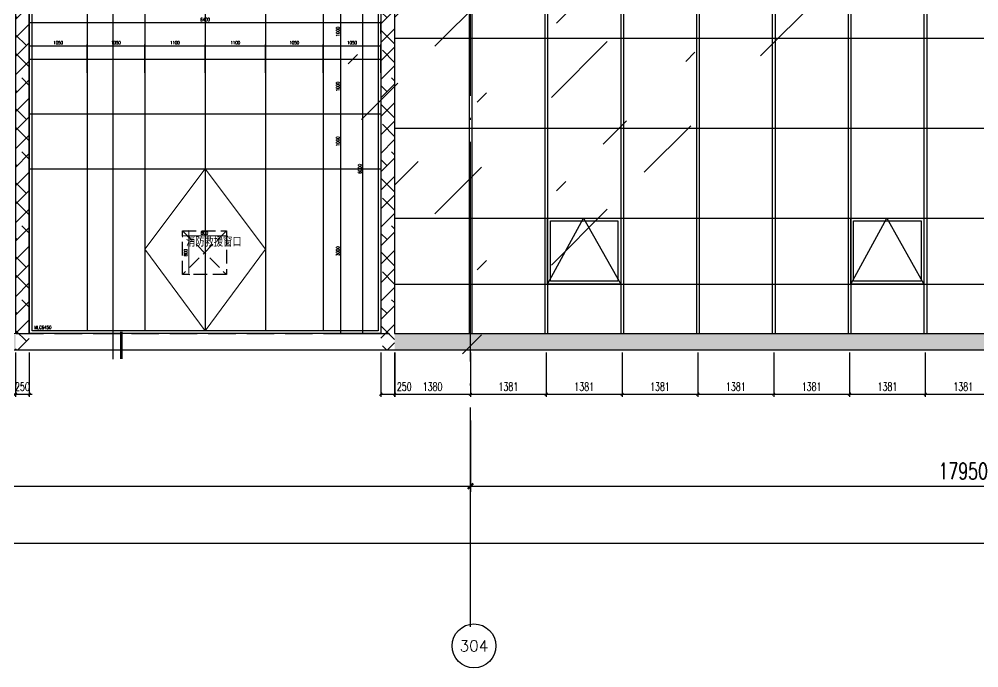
# Model space of a CAD drawing. Extents: x -4210259 to 293730, y -7499 to 868879.
# Drawn here: x -411338 to -393861, y 511143 to 522964 of the extents above; entities that cross this region are included whole.
import ezdxf
from ezdxf.enums import TextEntityAlignment as Align

# ---------------------------------------------------------------- set-up
doc = ezdxf.new("R2010")
doc.units = 0
doc.header["$LTSCALE"] = 1000
doc.header["$MEASUREMENT"] = 0
for name, pattern in [('__DASH', [0.35, 0.25, -0.1]), ('DASH', [0.35, 0.25, -0.1]), ('DOTE', [2.4200000000000004, 2, -0.2, 0.02, -0.2])]:
    doc.linetypes.add(name, pattern=pattern)
doc.layers.get('Defpoints').update_dxf_attribs({"color": 210})
for name, color, linetype in [('A-AXIS-D', 1, 'Continuous'), ('A-AXIS-DOTE', 14, 'DOTE'), ('A-AXIS-DP', 126, 'Continuous'), ('A-AXIS-SYMB', 3, 'Continuous'), ('A-HATCH-2', 251, 'Continuous'), ('A-LIN-V', 9, 'Continuous'), ('A-WINDOW', 140, 'Continuous'), ('A-门窗表显示尺寸', 160, 'Continuous'), ('AS-WALL', 40, 'Continuous'), ('PUB_DIM', 3, 'Continuous'), ('PUB_TEXT', 7, 'Continuous'), ('建-文字', 7, 'Continuous')]:
    doc.layers.add(name, color=color, linetype=linetype)
doc.layers.add('A-WALL-HATCH', color=8, linetype='Continuous', lineweight=13)
doc.styles.add('_TCH_AXIS', font='COMPLEX', dxfattribs={"bigfont": 'GBCBIG'})
doc.styles.add('_TCH_DIM_T3', font='SIMPLEX', dxfattribs={"width": 0.7058823529411765, "bigfont": 'GBCBIG'})
doc.styles.add('A-DIM_T3', font='SIMPLEX', dxfattribs={"width": 0.7058823529411765, "bigfont": 'GBCBIG'})
doc.styles.add('A-STANDARD', font='SIMPLEX', dxfattribs={"bigfont": 'GBCBIG'})
doc.dimstyles.new('_TCH_ARCH&&20', dxfattribs={"dimtxt": 59.5, "dimasz": 20, "dimexe": 20, "dimexo": 20, "dimgap": 25.25, "dimtad": 1, "dimdec": 0, "dimzin": 0, "dimdsep": 46, "dimtxsty": '_TCH_DIM_T3', "dimblk": 'ARCHTICK', "dimcen": 0.09, "dimclrt": 7, "dimazin": 2, "dimtfac": 1, "dimtdec": 0, "dimtix": 1, "dimtmove": 2, "dimatfit": 3, "dimfxl": 0, "dimtolj": 1, "dimtzin": 0, "dimarcsym": 0})
doc.dimstyles.new('_TCH_ARCH&&50', dxfattribs={"dimtxt": 148.75, "dimasz": 50, "dimexe": 50, "dimexo": 50, "dimgap": 63.12500000000001, "dimtad": 1, "dimdec": 0, "dimzin": 0, "dimdsep": 46, "dimtxsty": '_TCH_DIM_T3', "dimblk": 'ARCHTICK', "dimcen": 0.09, "dimclrt": 7, "dimazin": 2, "dimtfac": 1, "dimtdec": 0, "dimtix": 1, "dimtmove": 2, "dimatfit": 3, "dimfxl": 0, "dimtolj": 1, "dimtzin": 0, "dimarcsym": 0})
doc.dimstyles.new('A-DIM&&100', dxfattribs={"dimtxt": 297.5, "dimasz": 100, "dimexe": 100, "dimexo": 100, "dimgap": 126.25, "dimtad": 1, "dimdec": 0, "dimzin": 0, "dimdsep": 46, "dimtxsty": 'A-DIM_T3', "dimblk": 'ARCHTICK', "dimcen": 0.09, "dimclrt": 7, "dimazin": 2, "dimtfac": 1, "dimtdec": 0, "dimtix": 1, "dimtmove": 2, "dimatfit": 3, "dimfxl": 0, "dimtolj": 1, "dimtzin": 0, "dimarcsym": 0})
doc.dimstyles.new('A-DIM&&20', dxfattribs={"dimtxt": 59.5, "dimasz": 20, "dimexe": 20, "dimexo": 20, "dimgap": 25.25, "dimtad": 1, "dimdec": 0, "dimzin": 0, "dimdsep": 46, "dimtxsty": 'A-DIM_T3', "dimblk": 'ARCHTICK', "dimcen": 0.09, "dimclrt": 7, "dimazin": 2, "dimtfac": 1, "dimtdec": 0, "dimtix": 1, "dimtmove": 2, "dimatfit": 3, "dimfxl": 0, "dimtolj": 1, "dimtzin": 0, "dimarcsym": 0})

# ---------------------------------------------------------------- blocks, each defined once
blk = doc.blocks.new('_ArchTick')
at = {"color": 0, "linetype": 'ByBlock', "const_width": 0.4}
blk.add_lwpolyline([(-0.5, -0.5), (0.5, 0.5)], dxfattribs=at)
blk = doc.blocks.new('*D87')
at = {"layer": 'A-门窗表显示尺寸', "color": 0, "lineweight": -2}
for p, q in [((-2021601.903394683, 521983.4232083492), (-2021601.903394683, 522500.8752348882)), ((-2021601.903394683, 522480.8752348882), (-2020550.095702376, 522480.8752348882)), ((-2020550.095702376, 521983.4232083492), (-2020550.095702376, 522500.8752348882))]:
    blk.add_line(p, q, dxfattribs=at)
at = {"layer": 'Defpoints', "color": 0}
for p in [(-2020550.095702376, 522480.8752348882), (-2021601.903394683, 521963.4232083492), (-2020550.095702376, 521963.4232083492)]:
    blk.add_point(p, dxfattribs=at)
at = {"layer": 'A-门窗表显示尺寸', "color": 0, "lineweight": -2, "xscale": 20, "yscale": 20, "zscale": 20, "rotation": 180}
blk.add_blockref('_ArchTick', (-2021601.903394683, 522480.8752348882), dxfattribs=at)
at = {"layer": 'A-门窗表显示尺寸', "color": 0, "lineweight": -2, "xscale": 20, "yscale": 20, "zscale": 20}
blk.add_blockref('_ArchTick', (-2020550.095702376, 522480.8752348882), dxfattribs=at)
at = {"layer": 'A-门窗表显示尺寸', "color": 7, "insert": (-2021075.99954853, 522535.8752348882), "char_height": 59.5, "attachment_point": 5, "style": 'A-DIM_T3'}
blk.add_mtext('\\A1;1050', dxfattribs=at)
blk = doc.blocks.new('*D88')
at = {"layer": 'A-门窗表显示尺寸', "color": 0, "lineweight": -2}
for p, q in [((-2022651.903394684, 521983.4232083492), (-2022651.903394684, 522500.8752348882)), ((-2022651.903394684, 522480.8752348882), (-2021601.903394683, 522480.8752348882)), ((-2021601.903394683, 521983.4232083492), (-2021601.903394683, 522500.8752348882))]:
    blk.add_line(p, q, dxfattribs=at)
at = {"layer": 'Defpoints', "color": 0}
for p in [(-2021601.903394683, 522480.8752348882), (-2022651.903394684, 521963.4232083492), (-2021601.903394683, 521963.4232083492)]:
    blk.add_point(p, dxfattribs=at)
at = {"layer": 'A-门窗表显示尺寸', "color": 0, "lineweight": -2, "xscale": 20, "yscale": 20, "zscale": 20, "rotation": 180}
blk.add_blockref('_ArchTick', (-2022651.903394684, 522480.8752348882), dxfattribs=at)
at = {"layer": 'A-门窗表显示尺寸', "color": 0, "lineweight": -2, "xscale": 20, "yscale": 20, "zscale": 20}
blk.add_blockref('_ArchTick', (-2021601.903394683, 522480.8752348882), dxfattribs=at)
at = {"layer": 'A-门窗表显示尺寸', "color": 7, "insert": (-2022126.903394684, 522535.8752348882), "char_height": 59.5, "attachment_point": 5, "style": 'A-DIM_T3'}
blk.add_mtext('\\A1;1050', dxfattribs=at)
blk = doc.blocks.new('*D89')
at = {"layer": 'A-门窗表显示尺寸', "color": 0, "lineweight": -2}
for p, q in [((-2023751.903394684, 521983.4232083491), (-2023751.903394684, 522500.8752348882)), ((-2023751.903394684, 522480.8752348882), (-2022651.903394684, 522480.8752348882)), ((-2022651.903394684, 521983.4232083492), (-2022651.903394684, 522500.8752348882))]:
    blk.add_line(p, q, dxfattribs=at)
at = {"layer": 'Defpoints', "color": 0}
for p in [(-2022651.903394684, 522480.8752348882), (-2023751.903394684, 521963.4232083491), (-2022651.903394684, 521963.4232083492)]:
    blk.add_point(p, dxfattribs=at)
at = {"layer": 'A-门窗表显示尺寸', "color": 0, "lineweight": -2, "xscale": 20, "yscale": 20, "zscale": 20, "rotation": 180}
blk.add_blockref('_ArchTick', (-2023751.903394684, 522480.8752348882), dxfattribs=at)
at = {"layer": 'A-门窗表显示尺寸', "color": 0, "lineweight": -2, "xscale": 20, "yscale": 20, "zscale": 20}
blk.add_blockref('_ArchTick', (-2022651.903394684, 522480.8752348882), dxfattribs=at)
at = {"layer": 'A-门窗表显示尺寸', "color": 7, "insert": (-2023201.903394684, 522535.8752348882), "char_height": 59.5, "attachment_point": 5, "style": 'A-DIM_T3'}
blk.add_mtext('\\A1;1100', dxfattribs=at)
blk = doc.blocks.new('*D90')
at = {"layer": 'A-门窗表显示尺寸', "color": 0, "lineweight": -2}
for p, q in [((-2024851.903394684, 521983.4232083491), (-2024851.903394684, 522500.8752348881)), ((-2024851.903394684, 522480.8752348881), (-2023751.903394684, 522480.8752348881)), ((-2023751.903394684, 521983.4232083491), (-2023751.903394684, 522500.8752348881))]:
    blk.add_line(p, q, dxfattribs=at)
at = {"layer": 'Defpoints', "color": 0}
for p in [(-2023751.903394684, 522480.8752348881), (-2024851.903394684, 521963.4232083491), (-2023751.903394684, 521963.4232083491)]:
    blk.add_point(p, dxfattribs=at)
at = {"layer": 'A-门窗表显示尺寸', "color": 0, "lineweight": -2, "xscale": 20, "yscale": 20, "zscale": 20, "rotation": 180}
blk.add_blockref('_ArchTick', (-2024851.903394684, 522480.8752348881), dxfattribs=at)
at = {"layer": 'A-门窗表显示尺寸', "color": 0, "lineweight": -2, "xscale": 20, "yscale": 20, "zscale": 20}
blk.add_blockref('_ArchTick', (-2023751.903394684, 522480.8752348881), dxfattribs=at)
at = {"layer": 'A-门窗表显示尺寸', "color": 7, "insert": (-2024301.903394684, 522535.8752348881), "char_height": 59.5, "attachment_point": 5, "style": 'A-DIM_T3'}
blk.add_mtext('\\A1;1100', dxfattribs=at)
blk = doc.blocks.new('*D91')
at = {"layer": 'A-门窗表显示尺寸', "color": 0, "lineweight": -2}
for p, q in [((-2025901.903394683, 521983.4232083492), (-2025901.903394683, 522500.8752348882)), ((-2025901.903394683, 522480.8752348882), (-2024851.903394684, 522480.8752348882)), ((-2024851.903394684, 521983.4232083491), (-2024851.903394684, 522500.8752348882))]:
    blk.add_line(p, q, dxfattribs=at)
at = {"layer": 'Defpoints', "color": 0}
for p in [(-2024851.903394684, 522480.8752348882), (-2025901.903394683, 521963.4232083492), (-2024851.903394684, 521963.4232083491)]:
    blk.add_point(p, dxfattribs=at)
at = {"layer": 'A-门窗表显示尺寸', "color": 0, "lineweight": -2, "xscale": 20, "yscale": 20, "zscale": 20, "rotation": 180}
blk.add_blockref('_ArchTick', (-2025901.903394683, 522480.8752348882), dxfattribs=at)
at = {"layer": 'A-门窗表显示尺寸', "color": 0, "lineweight": -2, "xscale": 20, "yscale": 20, "zscale": 20}
blk.add_blockref('_ArchTick', (-2024851.903394684, 522480.8752348882), dxfattribs=at)
at = {"layer": 'A-门窗表显示尺寸', "color": 7, "insert": (-2025376.903394684, 522535.8752348882), "char_height": 59.5, "attachment_point": 5, "style": 'A-DIM_T3'}
blk.add_mtext('\\A1;1050', dxfattribs=at)
blk = doc.blocks.new('*D92')
at = {"layer": 'A-门窗表显示尺寸', "color": 0, "lineweight": -2}
for p, q in [((-2026953.711086992, 521983.4232083491), (-2026953.711086992, 522500.8752348882)), ((-2026953.711086992, 522480.8752348882), (-2025901.903394683, 522480.8752348882)), ((-2025901.903394683, 521983.4232083492), (-2025901.903394683, 522500.8752348882))]:
    blk.add_line(p, q, dxfattribs=at)
at = {"layer": 'Defpoints', "color": 0}
for p in [(-2025901.903394683, 522480.8752348882), (-2026953.711086992, 521963.4232083491), (-2025901.903394683, 521963.4232083492)]:
    blk.add_point(p, dxfattribs=at)
at = {"layer": 'A-门窗表显示尺寸', "color": 0, "lineweight": -2, "xscale": 20, "yscale": 20, "zscale": 20, "rotation": 180}
blk.add_blockref('_ArchTick', (-2026953.711086992, 522480.8752348882), dxfattribs=at)
at = {"layer": 'A-门窗表显示尺寸', "color": 0, "lineweight": -2, "xscale": 20, "yscale": 20, "zscale": 20}
blk.add_blockref('_ArchTick', (-2025901.903394683, 522480.8752348882), dxfattribs=at)
at = {"layer": 'A-门窗表显示尺寸', "color": 7, "insert": (-2026427.807240838, 522535.8752348882), "char_height": 59.5, "width": 284, "attachment_point": 5, "style": 'A-DIM_T3'}
blk.add_mtext('\\A1;1050', dxfattribs=at)
blk = doc.blocks.new('*D93')
at = {"layer": 'A-门窗表显示尺寸', "color": 0, "lineweight": -2}
for p, q in [((-2026953.711086992, 522703.4232083491), (-2026953.711086992, 522920.8752348882)), ((-2020550.095702376, 522703.4232083492), (-2020550.095702376, 522920.8752348882)), ((-2026953.711086992, 522900.8752348882), (-2020550.095702376, 522900.8752348882))]:
    blk.add_line(p, q, dxfattribs=at)
at = {"layer": 'Defpoints', "color": 0}
for p in [(-2020550.095702376, 522900.8752348882), (-2026953.711086992, 522683.4232083491), (-2020550.095702376, 522683.4232083492)]:
    blk.add_point(p, dxfattribs=at)
at = {"layer": 'A-门窗表显示尺寸', "color": 0, "lineweight": -2, "xscale": 20, "yscale": 20, "zscale": 20, "rotation": 180}
blk.add_blockref('_ArchTick', (-2026953.711086992, 522900.8752348882), dxfattribs=at)
at = {"layer": 'A-门窗表显示尺寸', "color": 0, "lineweight": -2, "xscale": 20, "yscale": 20, "zscale": 20}
blk.add_blockref('_ArchTick', (-2020550.095702376, 522900.8752348882), dxfattribs=at)
at = {"layer": 'A-门窗表显示尺寸', "color": 7, "insert": (-2023751.903394684, 522955.8752348882), "char_height": 59.5, "attachment_point": 5, "style": 'A-DIM_T3'}
blk.add_mtext('\\A1;6400', dxfattribs=at)
blk = doc.blocks.new('*D94')
at = {"layer": 'A-门窗表显示尺寸', "color": 0, "lineweight": -2}
for p, q in [((-2021511.728766732, 521237.4520267984), (-2021260.329085307, 521237.4520267984)), ((-2021280.329085307, 520237.4520266112), (-2021280.329085307, 521237.4520267984)), ((-2021511.728766732, 520237.4520266112), (-2021260.329085307, 520237.4520266112))]:
    blk.add_line(p, q, dxfattribs=at)
at = {"layer": 'Defpoints', "color": 0}
for p in [(-2021531.728766732, 521237.4520267984), (-2021280.329085307, 521237.4520267984), (-2021531.728766732, 520237.4520266112)]:
    blk.add_point(p, dxfattribs=at)
at = {"layer": 'A-门窗表显示尺寸', "color": 0, "lineweight": -2, "xscale": 20, "yscale": 20, "zscale": 20}
for p, rotation in [((-2021280.329085307, 521237.4520267984), 90), ((-2021280.329085307, 520237.4520266112), 270)]:
    blk.add_blockref('_ArchTick', p, dxfattribs=dict(at, rotation=rotation))
at = {"layer": 'A-门窗表显示尺寸', "color": 7, "insert": (-2021335.329085307, 520737.4520267053), "char_height": 59.5, "attachment_point": 5, "rotation": 90, "style": 'A-DIM_T3'}
blk.add_mtext('\\A1;1000', dxfattribs=at)
blk = doc.blocks.new('*D95')
at = {"layer": 'A-门窗表显示尺寸', "color": 0, "lineweight": -2}
for p, q in [((-2021511.728766732, 520237.4520266112), (-2021260.329085307, 520237.4520266112)), ((-2021280.329085307, 517237.4520269859), (-2021280.329085307, 520237.4520266112)), ((-2021511.728766732, 517237.4520269859), (-2021260.329085307, 517237.4520269859))]:
    blk.add_line(p, q, dxfattribs=at)
at = {"layer": 'Defpoints', "color": 0}
for p in [(-2021531.728766732, 520237.4520266112), (-2021280.329085307, 520237.4520266112), (-2021531.728766732, 517237.4520269859)]:
    blk.add_point(p, dxfattribs=at)
at = {"layer": 'A-门窗表显示尺寸', "color": 0, "lineweight": -2, "xscale": 20, "yscale": 20, "zscale": 20}
for p, rotation in [((-2021280.329085307, 520237.4520266112), 90), ((-2021280.329085307, 517237.4520269859), 270)]:
    blk.add_blockref('_ArchTick', p, dxfattribs=dict(at, rotation=rotation))
at = {"layer": 'A-门窗表显示尺寸', "color": 7, "insert": (-2021335.329085306, 518737.452026799), "char_height": 59.5, "attachment_point": 5, "rotation": 90, "style": 'A-DIM_T3'}
blk.add_mtext('\\A1;3000', dxfattribs=at)
blk = doc.blocks.new('*D96')
at = {"layer": 'A-门窗表显示尺寸', "color": 0, "lineweight": -2}
for p, q in [((-2021511.728766732, 522237.4520269857), (-2021260.329085308, 522237.4520269857)), ((-2021280.329085308, 521237.4520267985), (-2021280.329085308, 522237.4520269857)), ((-2021511.728766732, 521237.4520267985), (-2021260.329085308, 521237.4520267985))]:
    blk.add_line(p, q, dxfattribs=at)
at = {"layer": 'Defpoints', "color": 0}
for p in [(-2021531.728766732, 522237.4520269857), (-2021280.329085308, 522237.4520269857), (-2021531.728766732, 521237.4520267985)]:
    blk.add_point(p, dxfattribs=at)
at = {"layer": 'A-门窗表显示尺寸', "color": 0, "lineweight": -2, "xscale": 20, "yscale": 20, "zscale": 20}
for p, rotation in [((-2021280.329085308, 522237.4520269857), 90), ((-2021280.329085308, 521237.4520267985), 270)]:
    blk.add_blockref('_ArchTick', p, dxfattribs=dict(at, rotation=rotation))
at = {"layer": 'A-门窗表显示尺寸', "color": 7, "insert": (-2021335.329085307, 521737.4520268926), "char_height": 59.5, "attachment_point": 5, "rotation": 90, "style": 'A-DIM_T3'}
blk.add_mtext('\\A1;1000', dxfattribs=at)
blk = doc.blocks.new('*D97')
at = {"layer": 'A-门窗表显示尺寸', "color": 0, "lineweight": -2}
for p, q in [((-2021511.728766732, 523237.4520271731), (-2021260.329085308, 523237.4520271731)), ((-2021280.329085308, 522237.4520269859), (-2021280.329085308, 523237.4520271731)), ((-2021511.728766732, 522237.4520269859), (-2021260.329085308, 522237.4520269859))]:
    blk.add_line(p, q, dxfattribs=at)
at = {"layer": 'Defpoints', "color": 0}
for p in [(-2021531.728766732, 523237.4520271731), (-2021280.329085308, 523237.4520271731), (-2021531.728766732, 522237.4520269859)]:
    blk.add_point(p, dxfattribs=at)
at = {"layer": 'A-门窗表显示尺寸', "color": 0, "lineweight": -2, "xscale": 20, "yscale": 20, "zscale": 20}
for p, rotation in [((-2021280.329085308, 523237.4520271731), 90), ((-2021280.329085308, 522237.4520269859), 270)]:
    blk.add_blockref('_ArchTick', p, dxfattribs=dict(at, rotation=rotation))
at = {"layer": 'A-门窗表显示尺寸', "color": 7, "insert": (-2021335.329085307, 522737.45202708), "char_height": 59.5, "attachment_point": 5, "rotation": 90, "style": 'A-DIM_T3'}
blk.add_mtext('\\A1;1000', dxfattribs=at)
blk = doc.blocks.new('*D1221')
at = {"layer": 'A-门窗表显示尺寸', "color": 0, "lineweight": -2}
for p, q in [((-2021120.728766732, 523237.4520269858), (-2020860.3290853, 523237.4520269858)), ((-2020880.3290853, 517237.4520269859), (-2020880.3290853, 523237.4520269858)), ((-2021120.728766732, 517237.4520269859), (-2020860.3290853, 517237.4520269859))]:
    blk.add_line(p, q, dxfattribs=at)
at = {"layer": 'Defpoints', "color": 0}
for p in [(-2021140.728766732, 523237.4520269858), (-2020880.3290853, 523237.4520269858), (-2021140.728766732, 517237.4520269859)]:
    blk.add_point(p, dxfattribs=at)
at = {"layer": 'A-门窗表显示尺寸', "color": 0, "lineweight": -2, "xscale": 20, "yscale": 20, "zscale": 20}
for p, rotation in [((-2020880.3290853, 523237.4520269858), 90), ((-2020880.3290853, 517237.4520269859), 270)]:
    blk.add_blockref('_ArchTick', p, dxfattribs=dict(at, rotation=rotation))
at = {"layer": 'A-门窗表显示尺寸', "color": 7, "insert": (-2020935.329085299, 520237.4520269856), "char_height": 59.5, "attachment_point": 5, "rotation": 90, "style": 'A-DIM_T3'}
blk.add_mtext('\\A1;6000', dxfattribs=at)
blk = doc.blocks.new('ttt')
at = {"layer": 'A-HATCH-2'}
h = blk.add_hatch(dxfattribs=at)
h.set_pattern_fill('ANSI38', color=256, scale=150)
h.set_pattern_definition([(45, (-1583634.852460729, 5.820766091346741e-11), (-168.3798022700466, 168.3798022700466), []), (135, (-1583634.852460729, 5.820766091346741e-11), (-505.1394068101398, 168.3798022700467), [595.3125, -357.1875])])
h.paths.add_polyline_path([(-2028177.929387621, 516937.4520265247), (-2027927.929387621, 516937.4520265247), (-2027927.929387621, 535687.4520265167), (-2028177.929387621, 535687.4520265167)])
at = {"layer": 'A-LIN-V'}
for p, q in [((-2028177.929387621, 535687.4520265167), (-2028177.929387621, 517237.4520265154)), ((-2027927.929387621, 535687.4520265167), (-2027927.929387621, 517237.4520265431))]:
    blk.add_line(p, q, dxfattribs=at)
blk = doc.blocks.new('tt6')
at = {"layer": 'A-WINDOW'}
for p, q in [((-2029401.92938771, 535687.452026515), (-2029401.929387709, 517237.4520265135)), ((-2029351.92938771, 535687.452026515), (-2029351.929387709, 517237.4520265133))]:
    blk.add_line(p, q, dxfattribs=at)
blk = doc.blocks.new('rr6')
at = {"layer": 'A-WINDOW'}
blk.add_lwpolyline([(-2124386.160159233, 518137.4520265148), (-2123731.929386185, 519337.4520265143), (-2123055.390928463, 518137.4520265149)], dxfattribs=at)
for points in [[(-2124386.160159233, 519337.4520265149), (-2123055.390928463, 519337.4520265149), (-2123055.390928463, 518137.4520265149), (-2124386.160159233, 518137.4520265149)], [(-2124336.160159233, 519287.4520265149), (-2123105.390928463, 519287.4520265149), (-2123105.390928463, 518187.4520265149), (-2124336.160159233, 518187.4520265149)]]:
    blk.add_lwpolyline(points, close=True, dxfattribs=at)
blk = doc.blocks.new('*D1382')
at = {"layer": 'Defpoints', "color": 0}
for p in [(-1737403.680768374, 510377.3709769476), (-1736603.680768374, 510377.3709769476), (-1736603.680768374, 510304.0713976205)]:
    blk.add_point(p, dxfattribs=at)
at = {"layer": 'PUB_DIM', "color": 0, "lineweight": -2}
for p, q in [((-1737403.680768374, 510357.3709769476), (-1737403.680768374, 510284.0713976205)), ((-1736603.680768374, 510357.3709769476), (-1736603.680768374, 510284.0713976205)), ((-1737403.680768374, 510304.0713976205), (-1736603.680768374, 510304.0713976205))]:
    blk.add_line(p, q, dxfattribs=at)
at = {"layer": 'PUB_DIM', "color": 0, "lineweight": -2, "xscale": 20, "yscale": 20, "zscale": 20, "rotation": 180}
blk.add_blockref('_ArchTick', (-1737403.680768374, 510304.0713976205), dxfattribs=at)
at = {"layer": 'PUB_DIM', "color": 0, "lineweight": -2, "xscale": 20, "yscale": 20, "zscale": 20}
blk.add_blockref('_ArchTick', (-1736603.680768374, 510304.0713976205), dxfattribs=at)
at = {"layer": 'PUB_DIM', "color": 7, "insert": (-1737003.680768374, 510359.0713976205), "char_height": 59.5, "attachment_point": 5, "style": '_TCH_DIM_T3'}
blk.add_mtext('\\A1;800', dxfattribs=at)
blk = doc.blocks.new('*D1383')
at = {"layer": 'Defpoints', "color": 0}
for p in [(-1737342.464808973, 510398.6971780203), (-1737291.054049025, 510398.6971780203), (-1737342.464808973, 509598.6971780205)]:
    blk.add_point(p, dxfattribs=at)
at = {"layer": 'PUB_DIM', "color": 0, "lineweight": -2}
for p, q in [((-1737322.464808973, 510398.6971780203), (-1737271.054049025, 510398.6971780203)), ((-1737291.054049025, 509598.6971780205), (-1737291.054049025, 510398.6971780203)), ((-1737322.464808973, 509598.6971780205), (-1737271.054049025, 509598.6971780205))]:
    blk.add_line(p, q, dxfattribs=at)
at = {"layer": 'PUB_DIM', "color": 0, "lineweight": -2, "xscale": 20, "yscale": 20, "zscale": 20}
for p, rotation in [((-1737291.054049025, 510398.6971780203), 90), ((-1737291.054049025, 509598.6971780205), 270)]:
    blk.add_blockref('_ArchTick', p, dxfattribs=dict(at, rotation=rotation))
at = {"layer": 'PUB_DIM', "color": 7, "insert": (-1737346.054049024, 509998.6971780208), "char_height": 59.5, "attachment_point": 5, "rotation": 90, "style": '_TCH_DIM_T3'}
blk.add_mtext('\\A1;800', dxfattribs=at)
blk = doc.blocks.new('*D170')
at = {"layer": 'A-AXIS-DP', "color": 0, "lineweight": -2}
for p, q in [((-411404.3846192029, 516887.4520265523), (-411404.3846192029, 516079.9999999989)), ((-411154.3846192029, 516887.4520265523), (-411154.3846192029, 516079.9999999989)), ((-411404.3846192029, 516129.9999999989), (-411454.3846192029, 516129.9999999989)), ((-411404.3846192029, 516129.9999999989), (-411154.3846192029, 516129.9999999989)), ((-411154.3846192029, 516129.9999999989), (-411104.3846192029, 516129.9999999989))]:
    blk.add_line(p, q, dxfattribs=at)
at = {"layer": 'Defpoints', "color": 0}
for p in [(-411404.3846192029, 516937.4520265523), (-411154.3846192029, 516937.4520265523), (-411154.3846192029, 516129.9999999989)]:
    blk.add_point(p, dxfattribs=at)
at = {"layer": 'A-AXIS-DP', "color": 0, "lineweight": -2, "xscale": 50, "yscale": 50, "zscale": 50}
blk.add_blockref('_ArchTick', (-411404.3846192029, 516129.9999999989), dxfattribs=at)
at = {"layer": 'A-AXIS-DP', "color": 0, "lineweight": -2, "xscale": 50, "yscale": 50, "zscale": 50, "rotation": 180}
blk.add_blockref('_ArchTick', (-411154.3846192029, 516129.9999999989), dxfattribs=at)
at = {"layer": 'A-AXIS-DP', "color": 7, "insert": (-411279.3846192029, 516267.4999999989), "char_height": 148.75, "attachment_point": 5, "style": '_TCH_DIM_T3'}
blk.add_mtext('\\A1;250', dxfattribs=at)
blk = doc.blocks.new('*D261')
at = {"layer": 'A-AXIS-DP', "color": 0, "lineweight": -2}
for p, q in [((-394835.3846192002, 516887.4520265231), (-394835.3846192002, 516079.9999999985)), ((-393454.6153884307, 516887.452026523), (-393454.6153884307, 516079.9999999985)), ((-394835.3846192002, 516129.9999999985), (-393454.6153884307, 516129.9999999985))]:
    blk.add_line(p, q, dxfattribs=at)
at = {"layer": 'Defpoints', "color": 0}
for p in [(-394835.3846192002, 516937.4520265231), (-393454.6153884307, 516937.452026523), (-393454.6153884307, 516129.9999999985)]:
    blk.add_point(p, dxfattribs=at)
at = {"layer": 'A-AXIS-DP', "color": 0, "lineweight": -2, "xscale": 50, "yscale": 50, "zscale": 50, "rotation": 180}
blk.add_blockref('_ArchTick', (-394835.3846192002, 516129.9999999985), dxfattribs=at)
at = {"layer": 'A-AXIS-DP', "color": 0, "lineweight": -2, "xscale": 50, "yscale": 50, "zscale": 50}
blk.add_blockref('_ArchTick', (-393454.6153884307, 516129.9999999985), dxfattribs=at)
at = {"layer": 'A-AXIS-DP', "color": 7, "insert": (-394145.0000038155, 516267.4999999985), "char_height": 148.75, "attachment_point": 5, "style": '_TCH_DIM_T3'}
blk.add_mtext('\\A1;1381', dxfattribs=at)
blk = doc.blocks.new('*D262')
at = {"layer": 'A-AXIS-DP', "color": 0, "lineweight": -2}
for p, q in [((-396216.1538499697, 516887.4520265231), (-396216.1538499697, 516079.9999999985)), ((-394835.3846192002, 516887.4520265231), (-394835.3846192002, 516079.9999999985)), ((-396216.1538499697, 516129.9999999985), (-394835.3846192002, 516129.9999999985))]:
    blk.add_line(p, q, dxfattribs=at)
at = {"layer": 'Defpoints', "color": 0}
for p in [(-396216.1538499697, 516937.4520265231), (-394835.3846192002, 516937.4520265231), (-394835.3846192002, 516129.9999999985)]:
    blk.add_point(p, dxfattribs=at)
at = {"layer": 'A-AXIS-DP', "color": 0, "lineweight": -2, "xscale": 50, "yscale": 50, "zscale": 50, "rotation": 180}
blk.add_blockref('_ArchTick', (-396216.1538499697, 516129.9999999985), dxfattribs=at)
at = {"layer": 'A-AXIS-DP', "color": 0, "lineweight": -2, "xscale": 50, "yscale": 50, "zscale": 50}
blk.add_blockref('_ArchTick', (-394835.3846192002, 516129.9999999985), dxfattribs=at)
at = {"layer": 'A-AXIS-DP', "color": 7, "insert": (-395525.7692345849, 516267.4999999985), "char_height": 148.75, "attachment_point": 5, "style": '_TCH_DIM_T3'}
blk.add_mtext('\\A1;1381', dxfattribs=at)
blk = doc.blocks.new('*D263')
at = {"layer": 'A-AXIS-DP', "color": 0, "lineweight": -2}
for p, q in [((-397596.9230807391, 516887.4520265232), (-397596.9230807391, 516079.9999999986)), ((-396216.1538499697, 516887.4520265231), (-396216.1538499697, 516079.9999999986)), ((-397596.9230807391, 516129.9999999986), (-396216.1538499697, 516129.9999999986))]:
    blk.add_line(p, q, dxfattribs=at)
at = {"layer": 'Defpoints', "color": 0}
for p in [(-397596.9230807391, 516937.4520265232), (-396216.1538499697, 516937.4520265231), (-396216.1538499697, 516129.9999999986)]:
    blk.add_point(p, dxfattribs=at)
at = {"layer": 'A-AXIS-DP', "color": 0, "lineweight": -2, "xscale": 50, "yscale": 50, "zscale": 50, "rotation": 180}
blk.add_blockref('_ArchTick', (-397596.9230807391, 516129.9999999986), dxfattribs=at)
at = {"layer": 'A-AXIS-DP', "color": 0, "lineweight": -2, "xscale": 50, "yscale": 50, "zscale": 50}
blk.add_blockref('_ArchTick', (-396216.1538499697, 516129.9999999986), dxfattribs=at)
at = {"layer": 'A-AXIS-DP', "color": 7, "insert": (-396906.5384653544, 516267.4999999986), "char_height": 148.75, "attachment_point": 5, "style": '_TCH_DIM_T3'}
blk.add_mtext('\\A1;1381', dxfattribs=at)
blk = doc.blocks.new('*D264')
at = {"layer": 'A-AXIS-DP', "color": 0, "lineweight": -2}
for p, q in [((-398977.6923115086, 516887.4520265232), (-398977.6923115086, 516079.9999999986)), ((-397596.9230807391, 516887.4520265232), (-397596.9230807391, 516079.9999999986)), ((-398977.6923115086, 516129.9999999986), (-397596.9230807391, 516129.9999999986))]:
    blk.add_line(p, q, dxfattribs=at)
at = {"layer": 'Defpoints', "color": 0}
for p in [(-398977.6923115086, 516937.4520265232), (-397596.9230807391, 516937.4520265232), (-397596.9230807391, 516129.9999999986)]:
    blk.add_point(p, dxfattribs=at)
at = {"layer": 'A-AXIS-DP', "color": 0, "lineweight": -2, "xscale": 50, "yscale": 50, "zscale": 50, "rotation": 180}
blk.add_blockref('_ArchTick', (-398977.6923115086, 516129.9999999986), dxfattribs=at)
at = {"layer": 'A-AXIS-DP', "color": 0, "lineweight": -2, "xscale": 50, "yscale": 50, "zscale": 50}
blk.add_blockref('_ArchTick', (-397596.9230807391, 516129.9999999986), dxfattribs=at)
at = {"layer": 'A-AXIS-DP', "color": 7, "insert": (-398287.3076961238, 516267.4999999986), "char_height": 148.75, "attachment_point": 5, "style": '_TCH_DIM_T3'}
blk.add_mtext('\\A1;1381', dxfattribs=at)
blk = doc.blocks.new('*D265')
at = {"layer": 'A-AXIS-DP', "color": 0, "lineweight": -2}
for p, q in [((-400358.4615422781, 516887.4520265233), (-400358.4615422781, 516079.9999999987)), ((-398977.6923115086, 516887.4520265232), (-398977.6923115086, 516079.9999999987)), ((-400358.4615422781, 516129.9999999987), (-398977.6923115086, 516129.9999999987))]:
    blk.add_line(p, q, dxfattribs=at)
at = {"layer": 'Defpoints', "color": 0}
for p in [(-400358.4615422781, 516937.4520265233), (-398977.6923115086, 516937.4520265232), (-398977.6923115086, 516129.9999999987)]:
    blk.add_point(p, dxfattribs=at)
at = {"layer": 'A-AXIS-DP', "color": 0, "lineweight": -2, "xscale": 50, "yscale": 50, "zscale": 50, "rotation": 180}
blk.add_blockref('_ArchTick', (-400358.4615422781, 516129.9999999987), dxfattribs=at)
at = {"layer": 'A-AXIS-DP', "color": 0, "lineweight": -2, "xscale": 50, "yscale": 50, "zscale": 50}
blk.add_blockref('_ArchTick', (-398977.6923115086, 516129.9999999987), dxfattribs=at)
at = {"layer": 'A-AXIS-DP', "color": 7, "insert": (-399668.0769268933, 516267.4999999987), "char_height": 148.75, "attachment_point": 5, "style": '_TCH_DIM_T3'}
blk.add_mtext('\\A1;1381', dxfattribs=at)
blk = doc.blocks.new('*D266')
at = {"layer": 'A-AXIS-DP', "color": 0, "lineweight": -2}
for p, q in [((-401739.2307730475, 516887.4520265234), (-401739.2307730475, 516079.9999999987)), ((-400358.4615422781, 516887.4520265233), (-400358.4615422781, 516079.9999999987)), ((-401739.2307730475, 516129.9999999987), (-400358.4615422781, 516129.9999999987))]:
    blk.add_line(p, q, dxfattribs=at)
at = {"layer": 'Defpoints', "color": 0}
for p in [(-401739.2307730475, 516937.4520265234), (-400358.4615422781, 516937.4520265233), (-400358.4615422781, 516129.9999999987)]:
    blk.add_point(p, dxfattribs=at)
at = {"layer": 'A-AXIS-DP', "color": 0, "lineweight": -2, "xscale": 50, "yscale": 50, "zscale": 50, "rotation": 180}
blk.add_blockref('_ArchTick', (-401739.2307730475, 516129.9999999987), dxfattribs=at)
at = {"layer": 'A-AXIS-DP', "color": 0, "lineweight": -2, "xscale": 50, "yscale": 50, "zscale": 50}
blk.add_blockref('_ArchTick', (-400358.4615422781, 516129.9999999987), dxfattribs=at)
at = {"layer": 'A-AXIS-DP', "color": 7, "insert": (-401048.8461576628, 516267.4999999987), "char_height": 148.75, "attachment_point": 5, "style": '_TCH_DIM_T3'}
blk.add_mtext('\\A1;1381', dxfattribs=at)
blk = doc.blocks.new('*D267')
at = {"layer": 'A-AXIS-DP', "color": 0, "lineweight": -2}
for p, q in [((-403120.0000038171, 516887.4520265234), (-403120.0000038171, 516079.9999999988)), ((-401739.2307730475, 516887.4520265234), (-401739.2307730475, 516079.9999999988)), ((-403120.0000038171, 516129.9999999988), (-401739.2307730475, 516129.9999999988))]:
    blk.add_line(p, q, dxfattribs=at)
at = {"layer": 'Defpoints', "color": 0}
for p in [(-403120.0000038171, 516937.4520265234), (-401739.2307730475, 516937.4520265234), (-401739.2307730475, 516129.9999999988)]:
    blk.add_point(p, dxfattribs=at)
at = {"layer": 'A-AXIS-DP', "color": 0, "lineweight": -2, "xscale": 50, "yscale": 50, "zscale": 50, "rotation": 180}
blk.add_blockref('_ArchTick', (-403120.0000038171, 516129.9999999988), dxfattribs=at)
at = {"layer": 'A-AXIS-DP', "color": 0, "lineweight": -2, "xscale": 50, "yscale": 50, "zscale": 50}
blk.add_blockref('_ArchTick', (-401739.2307730475, 516129.9999999988), dxfattribs=at)
at = {"layer": 'A-AXIS-DP', "color": 7, "insert": (-402429.6153884323, 516267.4999999988), "char_height": 148.75, "attachment_point": 5, "style": '_TCH_DIM_T3'}
blk.add_mtext('\\A1;1381', dxfattribs=at)
blk = doc.blocks.new('*D268')
at = {"layer": 'A-AXIS-DP', "color": 0, "lineweight": -2}
for p, q in [((-404499.7692345864, 516887.4520265235), (-404499.7692345864, 516079.9999999988)), ((-403120.0000038171, 516887.4520265234), (-403120.0000038171, 516079.9999999988)), ((-404499.7692345864, 516129.9999999988), (-403120.0000038171, 516129.9999999988))]:
    blk.add_line(p, q, dxfattribs=at)
at = {"layer": 'Defpoints', "color": 0}
for p in [(-404499.7692345864, 516937.4520265235), (-403120.0000038171, 516937.4520265234), (-403120.0000038171, 516129.9999999988)]:
    blk.add_point(p, dxfattribs=at)
at = {"layer": 'A-AXIS-DP', "color": 0, "lineweight": -2, "xscale": 50, "yscale": 50, "zscale": 50, "rotation": 180}
blk.add_blockref('_ArchTick', (-404499.7692345864, 516129.9999999988), dxfattribs=at)
at = {"layer": 'A-AXIS-DP', "color": 0, "lineweight": -2, "xscale": 50, "yscale": 50, "zscale": 50}
blk.add_blockref('_ArchTick', (-403120.0000038171, 516129.9999999988), dxfattribs=at)
at = {"layer": 'A-AXIS-DP', "color": 7, "insert": (-403809.8846192018, 516267.4999999988), "char_height": 148.75, "attachment_point": 5, "style": '_TCH_DIM_T3'}
blk.add_mtext('\\A1;1380', dxfattribs=at)
blk = doc.blocks.new('*D269')
at = {"layer": 'A-AXIS-DP', "color": 0, "lineweight": -2}
for p, q in [((-404750.7692345867, 516887.4520265246), (-404750.7692345867, 516079.9999999986)), ((-404500.7692345865, 516887.4520265246), (-404500.7692345865, 516079.9999999986)), ((-404750.7692345867, 516129.9999999986), (-404500.7692345865, 516129.9999999986))]:
    blk.add_line(p, q, dxfattribs=at)
at = {"layer": 'Defpoints', "color": 0}
for p in [(-404750.7692345867, 516937.4520265246), (-404500.7692345865, 516937.4520265246), (-404500.7692345865, 516129.9999999986)]:
    blk.add_point(p, dxfattribs=at)
at = {"layer": 'A-AXIS-DP', "color": 0, "lineweight": -2, "xscale": 50, "yscale": 50, "zscale": 50, "rotation": 180}
blk.add_blockref('_ArchTick', (-404750.7692345867, 516129.9999999986), dxfattribs=at)
at = {"layer": 'A-AXIS-DP', "color": 0, "lineweight": -2, "xscale": 50, "yscale": 50, "zscale": 50}
blk.add_blockref('_ArchTick', (-404500.7692345865, 516129.9999999986), dxfattribs=at)
at = {"layer": 'A-AXIS-DP', "color": 7, "insert": (-404325.7692345865, 516267.4999999986), "char_height": 148.75, "attachment_point": 5, "style": '_TCH_DIM_T3'}
blk.add_mtext('\\A1;250', dxfattribs=at)
blk = doc.blocks.new('*D759')
at = {"layer": 'A-AXIS-D', "color": 0, "lineweight": -2}
for p, q in [((-457670.0000009794, 514609.9999999998), (-457670.0000009794, 513313.376494436)), ((-384470.05200671, 514609.9999999989), (-384470.05200671, 513313.376494436)), ((-457670.0000009794, 513413.376494436), (-384470.05200671, 513413.376494436))]:
    blk.add_line(p, q, dxfattribs=at)
at = {"layer": 'Defpoints', "color": 0}
for p in [(-457670.0000009794, 514709.9999999998), (-384470.05200671, 514709.9999999989), (-384470.05200671, 513413.376494436)]:
    blk.add_point(p, dxfattribs=at)
at = {"layer": 'A-AXIS-D', "color": 0, "lineweight": -2, "xscale": 100, "yscale": 100, "zscale": 100, "rotation": 180}
blk.add_blockref('_ArchTick', (-457670.0000009794, 513413.376494436), dxfattribs=at)
at = {"layer": 'A-AXIS-D', "color": 0, "lineweight": -2, "xscale": 100, "yscale": 100, "zscale": 100}
blk.add_blockref('_ArchTick', (-384470.05200671, 513413.376494436), dxfattribs=at)
at = {"layer": 'A-AXIS-D', "color": 7, "insert": (-421070.0260038447, 513688.376494436), "char_height": 297.5, "attachment_point": 5, "style": 'A-DIM_T3'}
blk.add_mtext('\\A1;73200', dxfattribs=at)
blk = doc.blocks.new('*D1139')
at = {"layer": 'A-AXIS-D', "color": 0, "lineweight": -2}
for p, q in [((-403120.0000038173, 515649.9999999994), (-403120.0000038173, 514353.3764944366)), ((-385170.0000038173, 515649.9999999991), (-385170.0000038173, 514353.3764944366)), ((-403120.0000038173, 514453.3764944366), (-385170.0000038173, 514453.3764944366))]:
    blk.add_line(p, q, dxfattribs=at)
at = {"layer": 'Defpoints', "color": 0}
for p in [(-403120.0000038173, 515749.9999999994), (-385170.0000038173, 515749.9999999991), (-385170.0000038173, 514453.3764944366)]:
    blk.add_point(p, dxfattribs=at)
at = {"layer": 'A-AXIS-D', "color": 0, "lineweight": -2, "xscale": 100, "yscale": 100, "zscale": 100, "rotation": 180}
blk.add_blockref('_ArchTick', (-403120.0000038173, 514453.3764944366), dxfattribs=at)
at = {"layer": 'A-AXIS-D', "color": 0, "lineweight": -2, "xscale": 100, "yscale": 100, "zscale": 100}
blk.add_blockref('_ArchTick', (-385170.0000038173, 514453.3764944366), dxfattribs=at)
at = {"layer": 'A-AXIS-D', "color": 7, "insert": (-394145.0000038173, 514728.3764944366), "char_height": 297.5, "attachment_point": 5, "style": 'A-DIM_T3'}
blk.add_mtext('\\A1;17950', dxfattribs=at)
blk = doc.blocks.new('*D1140')
at = {"layer": 'A-AXIS-D', "color": 0, "lineweight": -2}
for p, q in [((-421070.000003817, 515649.9999999996), (-421070.000003817, 514353.3764944368)), ((-403120.0000038173, 515649.9999999994), (-403120.0000038173, 514353.3764944368)), ((-421070.000003817, 514453.3764944368), (-403120.0000038173, 514453.3764944368))]:
    blk.add_line(p, q, dxfattribs=at)
at = {"layer": 'Defpoints', "color": 0}
for p in [(-421070.000003817, 515749.9999999996), (-403120.0000038173, 515749.9999999994), (-403120.0000038173, 514453.3764944368)]:
    blk.add_point(p, dxfattribs=at)
at = {"layer": 'A-AXIS-D', "color": 0, "lineweight": -2, "xscale": 100, "yscale": 100, "zscale": 100, "rotation": 180}
blk.add_blockref('_ArchTick', (-421070.000003817, 514453.3764944368), dxfattribs=at)
at = {"layer": 'A-AXIS-D', "color": 0, "lineweight": -2, "xscale": 100, "yscale": 100, "zscale": 100}
blk.add_blockref('_ArchTick', (-403120.0000038173, 514453.3764944368), dxfattribs=at)
at = {"layer": 'A-AXIS-D', "color": 7, "insert": (-412095.0000038171, 514728.3764944368), "char_height": 297.5, "attachment_point": 5, "style": 'A-DIM_T3'}
blk.add_mtext('\\A1;17950', dxfattribs=at)
blk = doc.blocks.new('e5465465')
at = {"layer": 'A-WALL-HATCH'}
for points in [[(-2023751.903394683, 520237.452026611), (-2024851.903394683, 518770.0000000001), (-2023751.903394683, 517287.4520265147)], [(-2023751.903394683, 520237.452026611), (-2022651.903394683, 518770.0000000001), (-2023751.903394683, 517287.4520265147)]]:
    blk.add_lwpolyline(points, dxfattribs=at)
at = {"layer": 'A-WINDOW'}
for p, q in [((-2020550.095702376, 523237.4520265147), (-2026953.711086992, 523237.4520265145)), ((-2026953.711086992, 523237.4520265145), (-2020550.095702376, 523237.4520265146)), ((-2026953.711086992, 517237.4520265146), (-2026953.711086992, 523237.4520265145)), ((-2026903.711086992, 523187.4520265145), (-2020600.095702376, 523187.4520265146)), ((-2026903.711086992, 517287.4520265146), (-2026903.711086992, 523187.4520265145)), ((-2025901.903394683, 523187.4520265146), (-2025901.903394683, 517287.4520265147)), ((-2024851.903394683, 523187.4520265146), (-2024851.903394683, 517287.4520265147)), ((-2023751.903394683, 523187.4520265146), (-2023751.903394683, 517287.4520265147)), ((-2022651.903394683, 523187.4520265146), (-2022651.903394683, 517287.4520265147)), ((-2021601.903394683, 523187.4520265146), (-2021601.903394683, 517287.4520265147)), ((-2020600.095702376, 523187.4520265146), (-2020600.095702376, 517287.4520265147)), ((-2020550.095702376, 523237.4520265146), (-2020550.095702376, 517237.4520265147)), ((-2026953.711086992, 522237.4520269855), (-2020550.095702376, 522237.4520269855)), ((-2026953.711086992, 521237.4520267981), (-2020550.095702376, 521237.4520267982)), ((-2026953.711086992, 520237.4520266108), (-2020550.095702376, 520237.4520266108)), ((-2020569.8773855, 517237.4520265147), (-2026953.711086992, 517237.4520265145)), ((-2020550.095702376, 517237.4520265147), (-2026953.711086992, 517237.4520265146)), ((-2020600.095702376, 517287.4520265147), (-2026903.711086992, 517287.4520265146))]:
    blk.add_line(p, q, dxfattribs=at)
at = {"layer": 'A-门窗表显示尺寸', "color": 3, "style": 'A-STANDARD', "width": 0.7058823529411765}
blk.add_text('MLC6450', height=59.5, dxfattribs=at).set_placement((-2026863.547463764, 517317.4520269856))
at = {"layer": 'A-门窗表显示尺寸'}
for p1, p2, distance, picture, middle in [((-2021531.728766731, 522237.4520269857), (-2021531.728766731, 523237.4520271729), -251.39968142309226, '*D97', (-2021335.329085307, 522737.45202708)), ((-2025901.903394683, 521963.4232083492), (-2024851.903394684, 521963.4232083491), 517.4520265391329, '*D91', (-2025376.903394684, 522535.8752348882)), ((-2024851.903394684, 521963.4232083491), (-2023751.903394684, 521963.4232083491), 517.4520265390165, '*D90', (-2024301.903394684, 522535.8752348881)), ((-2023751.903394684, 521963.4232083491), (-2022651.903394684, 521963.4232083492), 517.4520265390165, '*D89', (-2023201.903394684, 522535.8752348882)), ((-2022651.903394684, 521963.4232083492), (-2021601.903394683, 521963.4232083492), 517.4520265390165, '*D88', (-2022126.903394684, 522535.8752348882)), ((-2021531.728766731, 521237.4520267983), (-2021531.728766731, 522237.4520269855), -251.39968142309226, '*D96', (-2021335.329085307, 521737.4520268926)), ((-2021531.728766731, 520237.452026611), (-2021531.728766731, 521237.4520267982), -251.39968142402358, '*D94', (-2021335.329085307, 520737.4520267053)), ((-2021531.728766731, 517237.4520269856), (-2021531.728766731, 520237.452026611), -251.3996814240236, '*D95', (-2021335.329085306, 518737.452026799))]:
    dim = blk.add_aligned_dim(p1=p1, p2=p2, distance=distance, dimstyle='A-DIM&&20', dxfattribs=at)
    dim.commit()
    dim.dimension.update_dxf_attribs({"geometry": picture, "text_midpoint": middle})
dim = blk.add_linear_dim(base=(-2020880.3290853, 523237.4520269858), p1=(-2021140.728766731, 517237.4520269856), p2=(-2021140.728766731, 523237.4520269856), angle=90, dimstyle='A-DIM&&20', dxfattribs=at)
dim.commit()
dim.dimension.update_dxf_attribs({"geometry": '*D1221', "text_midpoint": (-2020935.329085299, 520237.4520269856), "dimtype": 161})
for p1, p2, distance, text, picture, middle in [((-2026953.711086992, 522683.4232083491), (-2020550.095702376, 522683.4232083492), 217.45202653901652, '6400', '*D93', (-2023751.903394684, 522955.8752348882)), ((-2026953.711086992, 521963.4232083491), (-2025901.903394683, 521963.4232083492), 517.4520265390165, '1050', '*D92', (-2026427.807240838, 522535.8752348882)), ((-2021601.903394683, 521963.4232083492), (-2020550.095702376, 521963.4232083492), 517.4520265390165, '1050', '*D87', (-2021075.99954853, 522535.8752348882))]:
    dim = blk.add_aligned_dim(p1=p1, p2=p2, distance=distance, text=text, dimstyle='A-DIM&&20', dxfattribs=at)
    dim.commit()
    dim.dimension.update_dxf_attribs({"geometry": picture, "text_midpoint": middle})
blk = doc.blocks.new('4342343')
at = {"layer": 'A-LIN-V', "color": 1, "linetype": 'DASH'}
blk.add_lwpolyline([(-1737403.680768374, 510398.69717802), (-1736603.680768374, 510398.69717802), (-1736603.680768374, 509598.6971780203), (-1737403.680768374, 509598.6971780203)], close=True, dxfattribs=at)
for points in [[(-1737403.680768374, 510398.69717802), (-1736603.680768374, 509598.6971780203)], [(-1736603.680768374, 510398.69717802), (-1737403.680768374, 509598.6971780203)]]:
    blk.add_lwpolyline(points, dxfattribs=at)
at = {"layer": '建-文字', "style": 'A-STANDARD'}
blk.add_text('消防救援窗口', height=168.7943262411347, dxfattribs=at).set_placement((-1737340, 510110))
at = {"layer": 'PUB_DIM'}
for p1, p2, distance, picture, middle in [((-1737403.680768374, 510377.3709769476), (-1736603.680768374, 510377.3709769476), -73.29957932711113, '*D1382', (-1737003.680768374, 510359.0713976205)), ((-1737342.464808973, 509598.6971780203), (-1737342.464808973, 510398.69717802), -51.4107599479612, '*D1383', (-1737346.054049024, 509998.6971780208))]:
    dim = blk.add_aligned_dim(p1=p1, p2=p2, distance=distance, dimstyle='_TCH_ARCH&&20', dxfattribs=at)
    dim.commit()
    dim.dimension.update_dxf_attribs({"geometry": picture, "text_midpoint": middle})

msp = doc.modelspace()

# ---------------------------------------------------------------- hatches: boundary and pattern name
at = {"layer": 'A-HATCH-2'}
h = msp.add_hatch(dxfattribs=at)
h.set_pattern_fill('ANSI38', color=256, scale=150)
h.set_pattern_definition([(45, (0, 0), (-168.3798022700466, 168.3798022700466), []), (135, (0, 0), (-505.1394068101398, 168.3798022700467), [595.3125, -357.1875])])
h.paths.add_polyline_path([(-444543.0769268916, 516937.4520265246), (-457670.0000009793, 516937.4520265246), (-457670.0000009793, 517237.4520265154), (-444543.0769268916, 517237.4520265155)])
h.paths.add_polyline_path([(-411404.384619203, 517237.4520265154), (-440399.7692345867, 517237.4520265154), (-440399.7692345867, 516937.4520265246), (-411404.384619203, 516937.4520265246)])
h.paths.add_polyline_path([(-404500.7692345867, 517237.4520265154), (-384470.0520067099, 517237.4520265154), (-384470.0520067099, 516937.4520265246), (-404500.7692345867, 516937.4520265246)])
at = {"layer": 'A-WALL-HATCH'}
h = msp.add_hatch(dxfattribs=at)
h.set_pattern_fill('玻璃2', color=256, scale=200)
h.set_pattern_definition([(45, (-40599536170.00001, -3384863422.547974), (0, 3054.701294725886), [1200, -720, 1200, -720, 480, -1046.56314]), (45, (-40599536230.00001, -3384863362.547974), (0, 3054.701294725886), [960, -1200, 720, -720, 840, -926.56314]), (45, (-40599536230.00001, -3384863182.547974), (0, 3054.701294725886), [720, -1440, 480, -720, 1080, -926.56314]), (45, (-40599536050.00001, -3384863362.547974), (0, 3054.701294725886), [720, -1440, 600, -2606.563]), (45, (-40599535870.00001, -3384863182.547974), (0, 3054.701294725886), [360, -1800, 240, -2966.563]), (45, (-40599536170.00001, -3384862882.547974), (0, 3054.701294725886), [240, -1800, 240, -960, 600, -1526.56314]), (45, (-40599535090.00001, -3384863062.547974), (0, 3054.701294725886), [1200, -1800, 1440, -950.5631400000001]), (45, (-40599535090.00001, -3384863242.547974), (0, 3054.701294725886), [1680, -1200, 1800, -710.56314]), (45, (-40599534790.00001, -3384863002.547974), (0, -3394.112549695429), [1200, -1680, 960, -1526.56314]), (45, (-40599534970.00001, -3384862642.547974), (0, 3054.701294725886), [600, -2400, 720, -1646.56314]), (45, (-40599534610.00001, -3384862822.547974), (0, 3054.701294725886), [480, -2400, 480, -2006.563])])
h.paths.add_polyline_path([(-403820.0000038174, 517237.4520265083), (-385170.0000038173, 517237.452026509), (-385170.0000038173, 535687.4520265157), (-403820.0000038174, 535687.452026515)])

# ---------------------------------------------------------------- linework, layer by layer
at = {"layer": 'A-AXIS-D'}
msp.add_circle((-403055.70864115, 511543.4570257207), 400, dxfattribs=at)
at = {"layer": 'A-AXIS-DOTE', "ltscale": 2}
msp.add_line((-403120.0000038172, 511887.4520265246), (-403120.0000038173, 538485.0684404817), dxfattribs=at)
at = {"layer": 'A-AXIS-DOTE', "linetype": '__DASH', "ltscale": 2}
msp.add_line((-465993.9275525597, 517237.4520265154), (-377296.0724550742, 517237.4520265153), dxfattribs=at)
at = {"layer": 'A-AXIS-SYMB', "color": 1}
msp.add_line((-409626.9893772891, 516769.9999999997), (-409626.9893772891, 537800), dxfattribs=at)
at = {"layer": 'A-AXIS-SYMB', "color": 1, "const_width": 50}
msp.add_lwpolyline([(-409476.9893772891, 516769.9999999997), (-409476.9893772891, 517269.9999999997)], dxfattribs=at)
at = {"layer": 'A-HATCH-2'}
for p, q in [((-404500.769234587, 522617.4520264504), (-385170.0000038171, 522617.4520264505)), ((-404500.769234587, 520977.4520264504), (-385170.0000038171, 520977.4520264505)), ((-404500.769234587, 519337.4520264503), (-385170.0000038171, 519337.4520264505)), ((-404500.769234587, 518137.4520264504), (-385170.0000038173, 518137.4520264507))]:
    msp.add_line(p, q, dxfattribs=at)
at = {"layer": 'A-LIN-V'}
msp.add_line((-404500.7692345869, 517237.4520265154), (-384470.0520067099, 517237.4520265139), dxfattribs=at)
at = {"layer": 'A-WALL-HATCH'}
for p, q in [((-410770.0000038172, 517237.4520265153), (-440400.7692345867, 517237.452026515)), ((-404500.7692345869, 517237.4520265154), (-385170.0000038173, 517237.4520265146))]:
    msp.add_line(p, q, dxfattribs=at)
at = {"layer": 'AS-WALL'}
msp.add_line((-465993.9275525597, 516937.4520265246), (-377296.0724550742, 516937.4520265246), dxfattribs=at)

# ---------------------------------------------------------------- block references
at = {"layer": 'A-LIN-V'}
for name, p in [('ttt', (1616773.544768418, -1.164153218269348e-09)), ('ttt', (1623427.160153034, -1.164153218269348e-09)), ('tt6', (1627637.698614662, -1.164153218269348e-10)), ('tt6', (1629018.467845431, -3.492459654808044e-10)), ('tt6', (1630399.237076201, -5.238689482212067e-10)), ('tt6', (1631780.00630697, 7.566995918750763e-10)), ('tt6', (1633160.77553774, 5.238689482212067e-10)), ('tt6', (1634541.544768509, 3.492459654808044e-10)), ('e5465465', (1615799.326467789, 0))]:
    msp.add_blockref(name, p, dxfattribs=at)
at = {"layer": 'A-LIN-V', "xscale": -1}
msp.add_blockref('tt6', (-2432496.929391527, -5.820766091346741e-11), dxfattribs=at)
at = {"layer": 'A-WALL-HATCH'}
for name, p in [('rr6', (1722671.929386185, -6.414484232664108e-08)), ('rr6', (1728195.006309263, -6.449408829212189e-08)), ('4342343', (1329039.732024085, 8709.999999999069))]:
    msp.add_blockref(name, p, dxfattribs=at)

# ---------------------------------------------------------------- texts
at = {"layer": 'PUB_TEXT', "style": '_TCH_AXIS'}
msp.add_text('304', height=199.7528767539895, dxfattribs=at).set_placement((-403317.2897892803, 511443.5805873437), (-402794.1274930198, 511443.5805873437), align=Align.FIT)

# ---------------------------------------------------------------- dimensions: what is measured, and where the dimension line sits
at = {"layer": 'A-AXIS-D'}
for base, p1, p2, angle, picture, middle in [((-403120.0000038173, 514453.3764944368), (-421070.000003817, 515749.9999999996), (-403120.0000038173, 515749.9999999994), 359.99999999999943, '*D1140', (-412095.0000038171, 514728.3764944368)), ((-385170.0000038173, 514453.3764944366), (-403120.0000038173, 515749.9999999994), (-385170.0000038173, 515749.9999999991), 359.9999999999991, '*D1139', (-394145.0000038173, 514728.3764944366)), ((-384470.05200671, 513413.376494436), (-457670.0000009794, 514709.9999999998), (-384470.05200671, 514709.9999999989), 359.99999999999926, '*D759', (-421070.0260038447, 513688.376494436))]:
    dim = msp.add_linear_dim(base=base, p1=p1, p2=p2, angle=angle, dimstyle='A-DIM&&100', override={"dimgap": 0}, dxfattribs=at)
    dim.commit()
    dim.dimension.update_dxf_attribs({"geometry": picture, "text_midpoint": middle, "dimtype": 129})
at = {"layer": 'A-AXIS-DP'}
for p1, p2, distance, picture, middle in [((-411404.3846192029, 516937.4520265523), (-411154.3846192029, 516937.4520265523), -807.4520265533938, '*D170', (-411279.3846192029, 516267.4999999989)), ((-404499.7692345864, 516937.4520265235), (-403120.0000038171, 516937.4520265234), -807.4520265246392, '*D268', (-403809.8846192018, 516267.4999999988)), ((-403120.0000038171, 516937.4520265234), (-401739.2307730475, 516937.4520265234), -807.4520265246391, '*D267', (-402429.6153884323, 516267.4999999988)), ((-401739.2307730475, 516937.4520265234), (-400358.4615422781, 516937.4520265233), -807.452026524581, '*D266', (-401048.8461576628, 516267.4999999987)), ((-400358.4615422781, 516937.4520265233), (-398977.6923115086, 516937.4520265232), -807.4520265244646, '*D265', (-399668.0769268933, 516267.4999999987)), ((-398977.6923115086, 516937.4520265232), (-397596.9230807391, 516937.4520265232), -807.4520265245811, '*D264', (-398287.3076961238, 516267.4999999986)), ((-397596.9230807391, 516937.4520265232), (-396216.1538499697, 516937.4520265231), -807.4520265245229, '*D263', (-396906.5384653544, 516267.4999999986)), ((-396216.1538499697, 516937.4520265231), (-394835.3846192002, 516937.4520265231), -807.4520265246392, '*D262', (-395525.7692345849, 516267.4999999985)), ((-394835.3846192002, 516937.4520265231), (-393454.6153884307, 516937.452026523), -807.4520265245229, '*D261', (-394145.0000038155, 516267.4999999985))]:
    dim = msp.add_aligned_dim(p1=p1, p2=p2, distance=distance, dimstyle='_TCH_ARCH&&50', dxfattribs=at)
    dim.commit()
    dim.dimension.update_dxf_attribs({"geometry": picture, "text_midpoint": middle})
dim = msp.add_linear_dim(base=(-404500.7692345865, 516129.9999999986), p1=(-404750.7692345867, 516937.4520265246), p2=(-404500.7692345865, 516937.4520265246), angle=0, dimstyle='_TCH_ARCH&&50', dxfattribs=at)
dim.commit()
dim.dimension.update_dxf_attribs({"geometry": '*D269', "text_midpoint": (-404325.7692345865, 516267.4999999986), "dimtype": 129})

doc.saveas('drawing.dxf')
